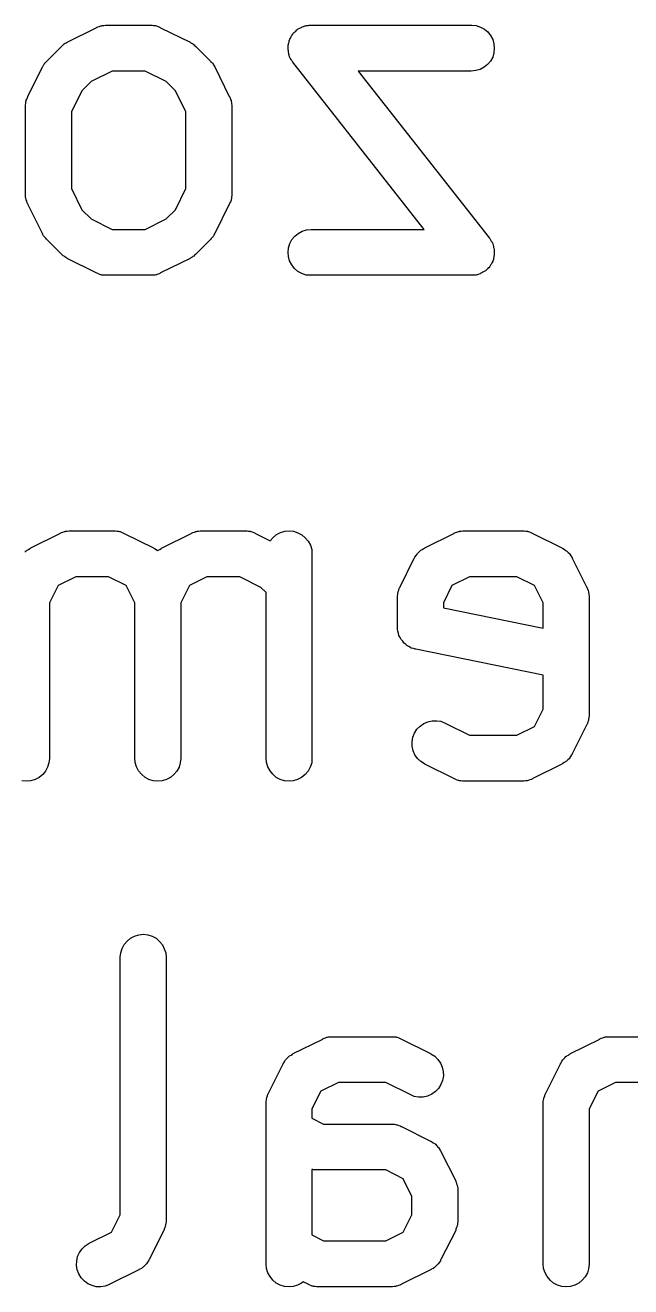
# Model space of a CAD drawing. Extents: x 131.5 to 184.4, y -145.8 to -137.7.
# Drawn here: x 169.724 to 171.701, y -145.467 to -141.351 of the extents above; entities that cross this region are included whole.
import ezdxf

# ---------------------------------------------------------------- set-up
doc = ezdxf.new("R2010")
doc.units = 0
doc.layers.add('BLACK', color=7, linetype='CONTINUOUS')

msp = doc.modelspace()

# ---------------------------------------------------------------- linework, layer by layer
at = {"layer": 'BLACK', "linetype": 'CONTINUOUS'}
for p, q in [((169.861, -141.406), (169.956, -141.359)), ((169.956, -141.359), (169.957, -141.358)), ((169.957, -141.358), (169.959, -141.357)), ((169.959, -141.357), (169.961, -141.356)), ((169.961, -141.356), (169.966, -141.355)), ((169.966, -141.355), (169.971, -141.353)), ((169.971, -141.353), (169.973, -141.353)), ((169.973, -141.353), (169.975, -141.352)), ((169.975, -141.352), (169.981, -141.352)), ((169.981, -141.352), (169.986, -141.351)), ((169.986, -141.351), (169.988, -141.351)), ((169.988, -141.351), (169.99, -141.351)), ((169.99, -141.351), (170.133, -141.351)), ((170.133, -141.351), (170.134, -141.351)), ((170.134, -141.351), (170.136, -141.351)), ((170.136, -141.351), (170.138, -141.351)), ((170.138, -141.351), (170.143, -141.352)), ((170.143, -141.352), (170.148, -141.352)), ((170.148, -141.352), (170.151, -141.353)), ((170.151, -141.353), (170.153, -141.353)), ((170.153, -141.353), (170.158, -141.355)), ((170.158, -141.355), (170.162, -141.357)), ((170.162, -141.357), (170.164, -141.358)), ((170.164, -141.358), (170.166, -141.359)), ((170.166, -141.359), (170.262, -141.406)), ((170.593, -141.386), (170.594, -141.384)), ((170.594, -141.384), (170.597, -141.38)), ((170.597, -141.38), (170.6, -141.376)), ((170.6, -141.376), (170.602, -141.375)), ((170.602, -141.375), (170.604, -141.372)), ((170.604, -141.372), (170.607, -141.37)), ((170.607, -141.37), (170.611, -141.366)), ((170.611, -141.366), (170.613, -141.365)), ((170.613, -141.365), (170.615, -141.363)), ((170.615, -141.363), (170.619, -141.361)), ((170.619, -141.361), (170.623, -141.359)), ((170.623, -141.359), (170.626, -141.358)), ((170.626, -141.358), (170.628, -141.356)), ((170.628, -141.356), (170.632, -141.355)), ((170.632, -141.355), (170.637, -141.353)), ((170.637, -141.353), (170.639, -141.353)), ((170.639, -141.353), (170.642, -141.352)), ((170.642, -141.352), (170.647, -141.352)), ((170.647, -141.352), (170.651, -141.351)), ((170.651, -141.351), (170.654, -141.351)), ((170.654, -141.351), (170.657, -141.351)), ((170.657, -141.351), (171.18, -141.351)), ((171.18, -141.351), (171.182, -141.351)), ((171.182, -141.351), (171.196, -141.352)), ((171.196, -141.352), (171.21, -141.357)), ((171.21, -141.357), (171.223, -141.364)), ((171.223, -141.364), (171.234, -141.373)), ((171.234, -141.373), (171.243, -141.385)), ((169.794, -141.468), (169.842, -141.42)), ((169.842, -141.42), (169.846, -141.417)), ((169.842, -141.42), (169.842, -141.42)), ((169.846, -141.417), (169.849, -141.414)), ((169.849, -141.414), (169.851, -141.412)), ((169.851, -141.412), (169.854, -141.41)), ((169.854, -141.41), (169.858, -141.408)), ((169.858, -141.408), (169.861, -141.406)), ((170.262, -141.406), (170.263, -141.407)), ((170.263, -141.407), (170.266, -141.409)), ((170.266, -141.409), (170.27, -141.411)), ((170.27, -141.411), (170.272, -141.413)), ((170.272, -141.413), (170.275, -141.415)), ((170.275, -141.415), (170.278, -141.418)), ((170.278, -141.418), (170.281, -141.42)), ((170.281, -141.42), (170.329, -141.468)), ((170.582, -141.416), (170.583, -141.413)), ((170.582, -141.421), (170.582, -141.416)), ((170.582, -141.425), (170.582, -141.421)), ((170.582, -141.428), (170.582, -141.425)), ((170.583, -141.411), (170.585, -141.406)), ((170.583, -141.413), (170.583, -141.411)), ((170.585, -141.406), (170.586, -141.402)), ((170.586, -141.402), (170.587, -141.399)), ((170.587, -141.399), (170.588, -141.397)), ((170.588, -141.397), (170.59, -141.393)), ((170.59, -141.393), (170.592, -141.388)), ((170.592, -141.388), (170.593, -141.386)), ((171.243, -141.385), (171.25, -141.398)), ((171.25, -141.398), (171.254, -141.412)), ((171.254, -141.412), (171.255, -141.426)), ((170.582, -141.431), (170.582, -141.428)), ((170.583, -141.435), (170.582, -141.431)), ((170.583, -141.44), (170.583, -141.435)), ((170.584, -141.442), (170.583, -141.44)), ((170.584, -141.445), (170.584, -141.442)), ((170.586, -141.449), (170.584, -141.445)), ((170.587, -141.454), (170.586, -141.449)), ((170.588, -141.456), (170.587, -141.454)), ((170.589, -141.459), (170.588, -141.456)), ((170.592, -141.463), (170.589, -141.459)), ((170.594, -141.467), (170.592, -141.463)), ((171.25, -141.455), (171.243, -141.468)), ((171.254, -141.441), (171.25, -141.455)), ((171.255, -141.426), (171.254, -141.441)), ((169.732, -141.583), (169.78, -141.487)), ((169.78, -141.487), (169.781, -141.486)), ((169.781, -141.486), (169.783, -141.483)), ((169.783, -141.483), (169.785, -141.479)), ((169.785, -141.479), (169.787, -141.477)), ((169.787, -141.477), (169.788, -141.474)), ((169.788, -141.474), (169.791, -141.471)), ((169.791, -141.471), (169.794, -141.468)), ((170.008, -141.501), (169.939, -141.535)), ((170.115, -141.501), (170.008, -141.501)), ((170.184, -141.535), (170.115, -141.501)), ((170.329, -141.468), (170.329, -141.469)), ((170.329, -141.469), (170.332, -141.472)), ((170.332, -141.472), (170.335, -141.475)), ((170.335, -141.475), (170.337, -141.478)), ((170.337, -141.478), (170.339, -141.48)), ((170.339, -141.48), (170.341, -141.484)), ((170.341, -141.484), (170.343, -141.487)), ((170.343, -141.487), (170.39, -141.583)), ((170.596, -141.469), (170.594, -141.467)), ((170.597, -141.471), (170.596, -141.469)), ((170.598, -141.472), (170.597, -141.471)), ((171.026, -142.017), (170.598, -141.472)), ((171.18, -141.501), (170.811, -141.501)), ((170.811, -141.501), (171.239, -142.046)), ((171.195, -141.499), (171.18, -141.501)), ((171.209, -141.495), (171.195, -141.499)), ((171.222, -141.488), (171.209, -141.495)), ((171.233, -141.479), (171.222, -141.488)), ((171.243, -141.468), (171.233, -141.479)), ((169.939, -141.535), (169.909, -141.565)), ((170.214, -141.565), (170.184, -141.535)), ((169.729, -141.592), (169.731, -141.587)), ((169.731, -141.587), (169.732, -141.585)), ((169.732, -141.585), (169.732, -141.583)), ((169.909, -141.565), (169.875, -141.634)), ((170.248, -141.634), (170.214, -141.565)), ((170.39, -141.583), (170.391, -141.584)), ((170.391, -141.584), (170.392, -141.586)), ((170.392, -141.586), (170.393, -141.588)), ((170.393, -141.588), (170.394, -141.593)), ((169.725, -141.611), (169.726, -141.606)), ((169.725, -141.613), (169.725, -141.611)), ((169.725, -141.615), (169.725, -141.613)), ((169.725, -141.616), (169.725, -141.615)), ((169.725, -141.902), (169.725, -141.616)), ((169.726, -141.601), (169.727, -141.598)), ((169.726, -141.606), (169.726, -141.601)), ((169.727, -141.596), (169.729, -141.592)), ((169.727, -141.598), (169.727, -141.596)), ((170.394, -141.593), (170.396, -141.597)), ((170.396, -141.597), (170.396, -141.6)), ((170.396, -141.6), (170.397, -141.602)), ((170.397, -141.602), (170.397, -141.607)), ((170.397, -141.607), (170.398, -141.612)), ((170.398, -141.612), (170.398, -141.614)), ((170.398, -141.614), (170.398, -141.616)), ((170.398, -141.616), (170.398, -141.902)), ((169.875, -141.634), (169.875, -141.884)), ((170.248, -141.884), (170.248, -141.634)), ((169.725, -141.904), (169.725, -141.902)), ((169.725, -141.906), (169.725, -141.904)), ((169.725, -141.911), (169.725, -141.906)), ((169.726, -141.916), (169.725, -141.911)), ((169.727, -141.919), (169.726, -141.916)), ((169.727, -141.921), (169.727, -141.919)), ((169.875, -141.884), (169.909, -141.953)), ((170.214, -141.953), (170.248, -141.884)), ((170.397, -141.917), (170.396, -141.92)), ((170.398, -141.907), (170.397, -141.912)), ((170.397, -141.912), (170.397, -141.917)), ((170.398, -141.902), (170.398, -141.903)), ((170.398, -141.903), (170.398, -141.905)), ((170.398, -141.905), (170.398, -141.907)), ((169.729, -141.926), (169.727, -141.921)), ((169.73, -141.93), (169.729, -141.926)), ((169.731, -141.932), (169.73, -141.93)), ((169.732, -141.935), (169.731, -141.932)), ((169.78, -142.031), (169.732, -141.935)), ((169.732, -141.935), (169.732, -141.935)), ((169.909, -141.953), (169.939, -141.983)), ((170.184, -141.983), (170.214, -141.953)), ((170.39, -141.935), (170.343, -142.031)), ((170.391, -141.933), (170.39, -141.935)), ((170.392, -141.931), (170.391, -141.933)), ((170.394, -141.927), (170.392, -141.931)), ((170.396, -141.922), (170.394, -141.927)), ((170.396, -141.92), (170.396, -141.922)), ((169.939, -141.983), (170.008, -142.017)), ((170.115, -142.017), (170.184, -141.983)), ((169.782, -142.034), (169.78, -142.031)), ((169.784, -142.038), (169.782, -142.034)), ((169.786, -142.04), (169.784, -142.038)), ((169.788, -142.043), (169.786, -142.04)), ((169.791, -142.046), (169.788, -142.043)), ((170.008, -142.017), (170.115, -142.017)), ((170.336, -142.041), (170.334, -142.044)), ((170.338, -142.039), (170.336, -142.041)), ((170.34, -142.035), (170.338, -142.039)), ((170.342, -142.032), (170.34, -142.035)), ((170.343, -142.031), (170.342, -142.032)), ((170.594, -142.05), (170.604, -142.039)), ((170.604, -142.039), (170.615, -142.03)), ((170.615, -142.03), (170.628, -142.023)), ((170.628, -142.023), (170.642, -142.019)), ((170.642, -142.019), (170.657, -142.017)), ((170.657, -142.017), (171.026, -142.017)), ((169.793, -142.049), (169.791, -142.046)), ((169.794, -142.05), (169.793, -142.049)), ((169.842, -142.098), (169.794, -142.05)), ((170.329, -142.05), (170.281, -142.098)), ((170.331, -142.047), (170.329, -142.05)), ((170.334, -142.044), (170.331, -142.047)), ((170.582, -142.092), (170.583, -142.077)), ((170.583, -142.077), (170.588, -142.063)), ((170.588, -142.063), (170.594, -142.05)), ((171.239, -142.046), (171.24, -142.047)), ((171.24, -142.047), (171.242, -142.049)), ((171.242, -142.049), (171.243, -142.051)), ((171.243, -142.051), (171.245, -142.055)), ((171.245, -142.055), (171.248, -142.059)), ((171.248, -142.059), (171.249, -142.062)), ((171.249, -142.062), (171.25, -142.064)), ((171.25, -142.064), (171.251, -142.069)), ((171.251, -142.069), (171.253, -142.073)), ((171.253, -142.073), (171.253, -142.076)), ((171.253, -142.076), (171.254, -142.078)), ((171.254, -142.078), (171.255, -142.083)), ((171.255, -142.083), (171.255, -142.087)), ((169.845, -142.1), (169.842, -142.098)), ((169.848, -142.103), (169.845, -142.1)), ((169.851, -142.105), (169.848, -142.103)), ((169.853, -142.107), (169.851, -142.105)), ((169.857, -142.109), (169.853, -142.107)), ((169.86, -142.111), (169.857, -142.109)), ((169.861, -142.112), (169.86, -142.111)), ((169.956, -142.159), (169.861, -142.112)), ((170.262, -142.112), (170.166, -142.159)), ((170.265, -142.11), (170.262, -142.112)), ((170.269, -142.108), (170.265, -142.11)), ((170.271, -142.106), (170.269, -142.108)), ((170.274, -142.104), (170.271, -142.106)), ((170.277, -142.101), (170.274, -142.104)), ((170.28, -142.099), (170.277, -142.101)), ((170.281, -142.098), (170.28, -142.099)), ((170.583, -142.106), (170.582, -142.092)), ((170.587, -142.12), (170.583, -142.106)), ((170.594, -142.133), (170.587, -142.12)), ((171.25, -142.121), (171.247, -142.126)), ((171.252, -142.116), (171.25, -142.119)), ((171.25, -142.119), (171.25, -142.121)), ((171.253, -142.112), (171.252, -142.116)), ((171.254, -142.107), (171.253, -142.112)), ((171.255, -142.102), (171.254, -142.105)), ((171.254, -142.105), (171.254, -142.107)), ((171.255, -142.087), (171.255, -142.09)), ((171.255, -142.09), (171.255, -142.093)), ((171.255, -142.093), (171.255, -142.097)), ((171.255, -142.097), (171.255, -142.102)), ((169.959, -142.16), (169.956, -142.159)), ((169.96, -142.161), (169.959, -142.16)), ((169.965, -142.163), (169.96, -142.161)), ((169.97, -142.165), (169.965, -142.163)), ((169.972, -142.165), (169.97, -142.165)), ((169.974, -142.166), (169.972, -142.165)), ((169.979, -142.166), (169.974, -142.166)), ((169.985, -142.167), (169.979, -142.166)), ((170.142, -142.166), (170.137, -142.167)), ((170.147, -142.166), (170.142, -142.166)), ((170.15, -142.165), (170.147, -142.166)), ((170.152, -142.165), (170.15, -142.165)), ((170.157, -142.163), (170.152, -142.165)), ((170.161, -142.162), (170.157, -142.163)), ((170.163, -142.161), (170.161, -142.162)), ((170.165, -142.16), (170.163, -142.161)), ((170.166, -142.159), (170.165, -142.16)), ((170.603, -142.145), (170.594, -142.133)), ((170.614, -142.154), (170.603, -142.145)), ((170.627, -142.161), (170.614, -142.154)), ((170.641, -142.166), (170.627, -142.161)), ((170.656, -142.167), (170.641, -142.166)), ((171.19, -142.166), (171.186, -142.167)), ((171.195, -142.166), (171.19, -142.166)), ((171.198, -142.165), (171.195, -142.166)), ((171.2, -142.165), (171.198, -142.165)), ((171.205, -142.163), (171.2, -142.165)), ((171.209, -142.162), (171.205, -142.163)), ((171.211, -142.16), (171.209, -142.162)), ((171.214, -142.159), (171.211, -142.16)), ((171.218, -142.157), (171.214, -142.159)), ((171.222, -142.155), (171.218, -142.157)), ((171.224, -142.153), (171.222, -142.155)), ((171.226, -142.152), (171.224, -142.153)), ((171.23, -142.149), (171.226, -142.152)), ((171.233, -142.146), (171.23, -142.149)), ((171.235, -142.143), (171.233, -142.146)), ((171.237, -142.142), (171.235, -142.143)), ((171.24, -142.138), (171.237, -142.142)), ((171.243, -142.134), (171.24, -142.138)), ((171.244, -142.132), (171.243, -142.134)), ((171.246, -142.13), (171.244, -142.132)), ((171.247, -142.126), (171.246, -142.13)), ((169.987, -142.167), (169.985, -142.167)), ((169.989, -142.167), (169.987, -142.167)), ((169.99, -142.167), (169.989, -142.167)), ((170.133, -142.167), (169.99, -142.167)), ((170.135, -142.167), (170.133, -142.167)), ((170.137, -142.167), (170.135, -142.167)), ((170.657, -142.167), (170.656, -142.167)), ((171.18, -142.167), (170.657, -142.167)), ((171.183, -142.167), (171.18, -142.167)), ((171.186, -142.167), (171.183, -142.167)), ((169.742, -143.056), (169.837, -143.009)), ((169.837, -143.009), (169.838, -143.008)), ((169.838, -143.008), (169.84, -143.007)), ((169.84, -143.007), (169.842, -143.006)), ((169.842, -143.006), (169.847, -143.005)), ((169.847, -143.005), (169.852, -143.003)), ((169.852, -143.003), (169.854, -143.003)), ((169.854, -143.003), (169.856, -143.002)), ((169.856, -143.002), (169.861, -143.002)), ((169.861, -143.002), (169.867, -143.001)), ((169.867, -143.001), (169.869, -143.001)), ((169.869, -143.001), (169.871, -143.001)), ((169.871, -143.001), (170.014, -143.001)), ((170.014, -143.001), (170.015, -143.001)), ((170.015, -143.001), (170.017, -143.001)), ((170.017, -143.001), (170.019, -143.001)), ((170.019, -143.001), (170.024, -143.002)), ((170.024, -143.002), (170.029, -143.002)), ((170.029, -143.002), (170.032, -143.003)), ((170.032, -143.003), (170.034, -143.003)), ((170.034, -143.003), (170.038, -143.005)), ((170.038, -143.005), (170.043, -143.007)), ((170.043, -143.007), (170.045, -143.008)), ((170.045, -143.008), (170.047, -143.009)), ((170.047, -143.009), (170.143, -143.056)), ((170.171, -143.056), (170.266, -143.009)), ((170.266, -143.009), (170.267, -143.008)), ((170.267, -143.008), (170.269, -143.007)), ((170.269, -143.007), (170.271, -143.006)), ((170.271, -143.006), (170.276, -143.005)), ((170.276, -143.005), (170.281, -143.003)), ((170.281, -143.003), (170.283, -143.003)), ((170.283, -143.003), (170.285, -143.002)), ((170.285, -143.002), (170.29, -143.002)), ((170.29, -143.002), (170.295, -143.001)), ((170.295, -143.001), (170.297, -143.001)), ((170.297, -143.001), (170.3, -143.001)), ((170.3, -143.001), (170.442, -143.001)), ((170.442, -143.001), (170.443, -143.001)), ((170.443, -143.001), (170.446, -143.001)), ((170.446, -143.001), (170.448, -143.001)), ((170.448, -143.001), (170.453, -143.002)), ((170.453, -143.002), (170.458, -143.002)), ((170.458, -143.002), (170.46, -143.003)), ((170.46, -143.003), (170.462, -143.003)), ((170.462, -143.003), (170.467, -143.005)), ((170.467, -143.005), (170.472, -143.007)), ((170.472, -143.007), (170.474, -143.008)), ((170.474, -143.008), (170.476, -143.009)), ((170.476, -143.009), (170.524, -143.033)), ((170.524, -143.033), (170.533, -143.022)), ((170.533, -143.022), (170.544, -143.013)), ((170.544, -143.013), (170.557, -143.006)), ((170.557, -143.006), (170.571, -143.002)), ((170.571, -143.002), (170.586, -143.001)), ((170.586, -143.001), (170.6, -143.002)), ((170.6, -143.002), (170.614, -143.007)), ((170.614, -143.007), (170.627, -143.014)), ((170.627, -143.014), (170.638, -143.023)), ((170.638, -143.023), (170.648, -143.034)), ((171.028, -143.056), (171.123, -143.009)), ((171.123, -143.009), (171.124, -143.008)), ((171.124, -143.008), (171.126, -143.007)), ((171.126, -143.007), (171.128, -143.006)), ((171.128, -143.006), (171.133, -143.005)), ((171.133, -143.005), (171.138, -143.003)), ((171.138, -143.003), (171.14, -143.003)), ((171.14, -143.003), (171.142, -143.002)), ((171.142, -143.002), (171.147, -143.002)), ((171.147, -143.002), (171.152, -143.001)), ((171.152, -143.001), (171.154, -143.001)), ((171.154, -143.001), (171.157, -143.001)), ((171.157, -143.001), (171.347, -143.001)), ((171.347, -143.001), (171.348, -143.001)), ((171.348, -143.001), (171.35, -143.001)), ((171.35, -143.001), (171.353, -143.001)), ((171.353, -143.001), (171.358, -143.002)), ((171.358, -143.002), (171.363, -143.002)), ((171.363, -143.002), (171.365, -143.003)), ((171.365, -143.003), (171.367, -143.003)), ((171.367, -143.003), (171.372, -143.005)), ((171.372, -143.005), (171.377, -143.007)), ((171.377, -143.007), (171.379, -143.008)), ((171.379, -143.008), (171.381, -143.009)), ((171.381, -143.009), (171.476, -143.056)), ((169.723, -143.07), (169.727, -143.066)), ((169.727, -143.066), (169.729, -143.065)), ((169.729, -143.065), (169.73, -143.064)), ((169.73, -143.064), (169.735, -143.061)), ((169.735, -143.061), (169.739, -143.058)), ((169.739, -143.058), (169.741, -143.057)), ((169.741, -143.057), (169.742, -143.056)), ((170.143, -143.056), (170.144, -143.057)), ((170.144, -143.057), (170.145, -143.058)), ((170.145, -143.058), (170.146, -143.058)), ((170.146, -143.058), (170.151, -143.062)), ((170.151, -143.062), (170.156, -143.065)), ((170.156, -143.065), (170.157, -143.066)), ((170.157, -143.065), (170.158, -143.064)), ((170.157, -143.066), (170.157, -143.065)), ((170.158, -143.064), (170.163, -143.061)), ((170.163, -143.061), (170.168, -143.058)), ((170.168, -143.058), (170.169, -143.057)), ((170.169, -143.057), (170.171, -143.056)), ((170.648, -143.034), (170.655, -143.047)), ((170.655, -143.047), (170.659, -143.061)), ((170.659, -143.061), (170.66, -143.076)), ((171.005, -143.074), (171.009, -143.07)), ((171.009, -143.07), (171.013, -143.066)), ((171.013, -143.066), (171.014, -143.065)), ((171.014, -143.065), (171.015, -143.064)), ((171.015, -143.064), (171.02, -143.061)), ((171.02, -143.061), (171.025, -143.058)), ((171.025, -143.058), (171.027, -143.057)), ((171.027, -143.057), (171.028, -143.056)), ((171.476, -143.056), (171.477, -143.057)), ((171.477, -143.057), (171.478, -143.058)), ((171.478, -143.058), (171.48, -143.058)), ((171.48, -143.058), (171.484, -143.062)), ((171.484, -143.062), (171.489, -143.065)), ((171.489, -143.065), (171.49, -143.066)), ((171.49, -143.066), (171.492, -143.067)), ((171.492, -143.067), (171.496, -143.071)), ((171.496, -143.071), (171.5, -143.075)), ((170.66, -143.076), (170.66, -143.742)), ((170.947, -143.185), (170.994, -143.09)), ((170.994, -143.09), (170.995, -143.089)), ((170.995, -143.089), (170.996, -143.087)), ((170.996, -143.086), (171, -143.081)), ((170.996, -143.087), (170.996, -143.086)), ((171, -143.081), (171.003, -143.077)), ((171.003, -143.077), (171.004, -143.075)), ((171.004, -143.075), (171.005, -143.074)), ((171.5, -143.075), (171.501, -143.076)), ((171.501, -143.076), (171.502, -143.077)), ((171.502, -143.077), (171.505, -143.082)), ((171.505, -143.082), (171.508, -143.087)), ((171.508, -143.087), (171.509, -143.088)), ((171.509, -143.088), (171.509, -143.09)), ((171.509, -143.09), (171.557, -143.185)), ((169.889, -143.151), (169.832, -143.179)), ((169.996, -143.151), (169.889, -143.151)), ((170.053, -143.179), (169.996, -143.151)), ((170.317, -143.151), (170.26, -143.179)), ((170.425, -143.151), (170.317, -143.151)), ((170.493, -143.185), (170.425, -143.151)), ((171.174, -143.151), (171.117, -143.179)), ((171.329, -143.151), (171.174, -143.151)), ((171.386, -143.179), (171.329, -143.151)), ((169.832, -143.179), (169.803, -143.236)), ((170.082, -143.236), (170.053, -143.179)), ((170.26, -143.179), (170.232, -143.236)), ((170.51, -143.202), (170.493, -143.185)), ((170.941, -143.199), (170.943, -143.194)), ((170.943, -143.194), (170.945, -143.189)), ((170.945, -143.189), (170.946, -143.187)), ((170.946, -143.187), (170.947, -143.185)), ((171.117, -143.179), (171.089, -143.236)), ((171.415, -143.236), (171.386, -143.179)), ((171.557, -143.185), (171.558, -143.186)), ((171.558, -143.186), (171.558, -143.188)), ((171.558, -143.188), (171.559, -143.19)), ((171.559, -143.19), (171.561, -143.195)), ((171.561, -143.195), (171.563, -143.2)), ((169.803, -143.236), (169.803, -143.742)), ((170.082, -143.742), (170.082, -143.236)), ((170.232, -143.236), (170.232, -143.742)), ((170.51, -143.742), (170.51, -143.202)), ((170.939, -143.213), (170.94, -143.208)), ((170.939, -143.215), (170.939, -143.213)), ((170.939, -143.218), (170.939, -143.215)), ((170.939, -143.219), (170.939, -143.218)), ((170.939, -143.314), (170.939, -143.219)), ((170.94, -143.203), (170.941, -143.201)), ((170.94, -143.208), (170.94, -143.203)), ((170.941, -143.201), (170.941, -143.199)), ((171.089, -143.236), (171.089, -143.252)), ((171.415, -143.318), (171.415, -143.236)), ((171.563, -143.2), (171.563, -143.202)), ((171.563, -143.202), (171.564, -143.204)), ((171.564, -143.204), (171.564, -143.209)), ((171.564, -143.209), (171.565, -143.214)), ((171.565, -143.214), (171.565, -143.216)), ((171.565, -143.216), (171.565, -143.219)), ((171.565, -143.219), (171.565, -143.6)), ((171.089, -143.252), (171.415, -143.318)), ((170.939, -143.321), (170.939, -143.314)), ((170.94, -143.328), (170.939, -143.321)), ((170.942, -143.335), (170.94, -143.328)), ((170.94, -143.328), (170.94, -143.328)), ((170.94, -143.328), (170.94, -143.328)), ((170.944, -143.342), (170.942, -143.335)), ((170.948, -143.349), (170.944, -143.342)), ((170.944, -143.342), (170.944, -143.342)), ((170.944, -143.342), (170.944, -143.342)), ((170.951, -143.355), (170.948, -143.349)), ((170.956, -143.361), (170.951, -143.355)), ((170.951, -143.355), (170.951, -143.355)), ((170.951, -143.355), (170.951, -143.355)), ((170.96, -143.366), (170.956, -143.361)), ((170.961, -143.367), (170.96, -143.366)), ((170.96, -143.366), (170.96, -143.366)), ((170.966, -143.371), (170.961, -143.367)), ((170.971, -143.376), (170.966, -143.371)), ((170.972, -143.376), (170.971, -143.376)), ((170.978, -143.379), (170.972, -143.376)), ((170.972, -143.376), (170.972, -143.376)), ((170.984, -143.383), (170.978, -143.379)), ((170.985, -143.383), (170.984, -143.383)), ((170.984, -143.383), (170.984, -143.383)), ((170.991, -143.385), (170.985, -143.383)), ((170.998, -143.387), (170.991, -143.385)), ((170.999, -143.387), (170.998, -143.387)), ((171.415, -143.471), (170.999, -143.387)), ((170.999, -143.387), (170.999, -143.387)), ((170.999, -143.387), (170.999, -143.387)), ((170.999, -143.387), (170.999, -143.387)), ((171.415, -143.582), (171.415, -143.471)), ((171.386, -143.639), (171.415, -143.582)), ((171.565, -143.605), (171.564, -143.61)), ((171.565, -143.6), (171.565, -143.601)), ((171.565, -143.601), (171.565, -143.603)), ((171.565, -143.603), (171.565, -143.605)), ((170.995, -143.661), (171.002, -143.648)), ((171.002, -143.648), (171.013, -143.638)), ((171.013, -143.638), (171.025, -143.629)), ((171.025, -143.629), (171.038, -143.624)), ((171.038, -143.624), (171.052, -143.62)), ((171.052, -143.62), (171.067, -143.62)), ((171.067, -143.62), (171.081, -143.622)), ((171.081, -143.622), (171.095, -143.628)), ((171.095, -143.628), (171.174, -143.667)), ((171.329, -143.667), (171.386, -143.639)), ((171.557, -143.633), (171.509, -143.728)), ((171.558, -143.631), (171.557, -143.633)), ((171.559, -143.629), (171.558, -143.631)), ((171.56, -143.624), (171.559, -143.629)), ((171.562, -143.619), (171.56, -143.624)), ((171.563, -143.617), (171.562, -143.619)), ((171.564, -143.61), (171.563, -143.615)), ((171.563, -143.615), (171.563, -143.617)), ((170.987, -143.689), (170.989, -143.674)), ((170.987, -143.703), (170.987, -143.689)), ((170.989, -143.674), (170.995, -143.661)), ((171.174, -143.667), (171.329, -143.667)), ((170.99, -143.718), (170.987, -143.703)), ((170.996, -143.731), (170.99, -143.718)), ((171.509, -143.729), (171.508, -143.731)), ((171.509, -143.728), (171.509, -143.729)), ((169.801, -143.758), (169.797, -143.772)), ((169.803, -143.743), (169.801, -143.758)), ((169.803, -143.742), (169.803, -143.743)), ((170.083, -143.757), (170.082, -143.742)), ((170.087, -143.771), (170.083, -143.757)), ((170.094, -143.784), (170.087, -143.771)), ((170.23, -143.758), (170.226, -143.772)), ((170.232, -143.743), (170.23, -143.758)), ((170.232, -143.742), (170.232, -143.743)), ((170.512, -143.757), (170.51, -143.742)), ((170.516, -143.771), (170.512, -143.757)), ((170.523, -143.784), (170.516, -143.771)), ((170.659, -143.758), (170.654, -143.772)), ((170.66, -143.743), (170.659, -143.758)), ((170.66, -143.742), (170.66, -143.743)), ((171.004, -143.743), (170.996, -143.731)), ((171.015, -143.753), (171.004, -143.743)), ((171.027, -143.761), (171.015, -143.753)), ((171.028, -143.762), (171.027, -143.761)), ((171.123, -143.809), (171.028, -143.762)), ((171.476, -143.762), (171.381, -143.809)), ((171.477, -143.761), (171.476, -143.762)), ((171.479, -143.76), (171.477, -143.761)), ((171.483, -143.757), (171.479, -143.76)), ((171.488, -143.754), (171.483, -143.757)), ((171.489, -143.753), (171.488, -143.754)), ((171.491, -143.752), (171.489, -143.753)), ((171.495, -143.748), (171.491, -143.752)), ((171.499, -143.744), (171.495, -143.748)), ((171.5, -143.743), (171.499, -143.744)), ((171.501, -143.742), (171.5, -143.743)), ((171.504, -143.737), (171.501, -143.742)), ((171.507, -143.732), (171.504, -143.737)), ((171.508, -143.731), (171.507, -143.732)), ((169.756, -143.812), (169.742, -143.816)), ((169.769, -143.805), (169.756, -143.812)), ((169.781, -143.796), (169.769, -143.805)), ((169.79, -143.785), (169.781, -143.796)), ((169.797, -143.772), (169.79, -143.785)), ((170.103, -143.795), (170.094, -143.784)), ((170.115, -143.805), (170.103, -143.795)), ((170.128, -143.812), (170.115, -143.805)), ((170.142, -143.816), (170.128, -143.812)), ((170.185, -143.812), (170.171, -143.816)), ((170.198, -143.805), (170.185, -143.812)), ((170.209, -143.796), (170.198, -143.805)), ((170.219, -143.785), (170.209, -143.796)), ((170.226, -143.772), (170.219, -143.785)), ((170.532, -143.795), (170.523, -143.784)), ((170.543, -143.805), (170.532, -143.795)), ((170.556, -143.812), (170.543, -143.805)), ((170.57, -143.816), (170.556, -143.812)), ((170.613, -143.812), (170.599, -143.816)), ((170.626, -143.805), (170.613, -143.812)), ((170.638, -143.796), (170.626, -143.805)), ((170.647, -143.785), (170.638, -143.796)), ((170.654, -143.772), (170.647, -143.785)), ((171.125, -143.81), (171.123, -143.809)), ((171.127, -143.811), (171.125, -143.81)), ((171.132, -143.813), (171.127, -143.811)), ((171.137, -143.815), (171.132, -143.813)), ((171.371, -143.813), (171.366, -143.815)), ((171.376, -143.812), (171.371, -143.813)), ((171.378, -143.811), (171.376, -143.812)), ((171.38, -143.81), (171.378, -143.811)), ((171.381, -143.809), (171.38, -143.81)), ((169.728, -143.817), (169.713, -143.816)), ((169.742, -143.816), (169.728, -143.817)), ((170.156, -143.817), (170.142, -143.816)), ((170.171, -143.816), (170.156, -143.817)), ((170.585, -143.817), (170.57, -143.816)), ((170.599, -143.816), (170.585, -143.817)), ((171.139, -143.815), (171.137, -143.815)), ((171.141, -143.816), (171.139, -143.815)), ((171.146, -143.816), (171.141, -143.816)), ((171.151, -143.817), (171.146, -143.816)), ((171.153, -143.817), (171.151, -143.817)), ((171.156, -143.817), (171.153, -143.817)), ((171.157, -143.817), (171.156, -143.817)), ((171.347, -143.817), (171.157, -143.817)), ((171.349, -143.817), (171.347, -143.817)), ((171.352, -143.817), (171.349, -143.817)), ((171.357, -143.816), (171.352, -143.817)), ((171.362, -143.816), (171.357, -143.816)), ((171.364, -143.815), (171.362, -143.816)), ((171.366, -143.815), (171.364, -143.815)), ((170.047, -144.35), (170.057, -144.339)), ((170.057, -144.339), (170.068, -144.33)), ((170.068, -144.33), (170.081, -144.323)), ((170.081, -144.323), (170.095, -144.319)), ((170.095, -144.319), (170.11, -144.317)), ((170.11, -144.317), (170.124, -144.319)), ((170.124, -144.319), (170.138, -144.323)), ((170.138, -144.323), (170.151, -144.33)), ((170.151, -144.33), (170.162, -144.34)), ((170.162, -144.34), (170.172, -144.351)), ((170.034, -144.391), (170.036, -144.377)), ((170.036, -144.377), (170.04, -144.363)), ((170.04, -144.363), (170.047, -144.35)), ((170.172, -144.351), (170.178, -144.364)), ((170.178, -144.364), (170.183, -144.378)), ((170.183, -144.378), (170.184, -144.392)), ((170.034, -144.392), (170.034, -144.391)), ((170.034, -145.232), (170.034, -144.392)), ((170.184, -144.392), (170.184, -145.25)), ((170.599, -144.706), (170.695, -144.659)), ((170.695, -144.658), (170.698, -144.657)), ((170.695, -144.659), (170.695, -144.658)), ((170.698, -144.657), (170.7, -144.656)), ((170.7, -144.656), (170.704, -144.655)), ((170.704, -144.655), (170.709, -144.653)), ((170.709, -144.653), (170.711, -144.653)), ((170.711, -144.653), (170.714, -144.652)), ((170.714, -144.652), (170.719, -144.652)), ((170.719, -144.652), (170.724, -144.651)), ((170.724, -144.651), (170.726, -144.651)), ((170.726, -144.651), (170.728, -144.651)), ((170.728, -144.651), (170.919, -144.651)), ((170.919, -144.651), (170.92, -144.651)), ((170.92, -144.651), (170.922, -144.651)), ((170.922, -144.651), (170.924, -144.651)), ((170.924, -144.651), (170.929, -144.652)), ((170.929, -144.652), (170.934, -144.652)), ((170.934, -144.652), (170.936, -144.653)), ((170.936, -144.653), (170.938, -144.653)), ((170.938, -144.653), (170.943, -144.655)), ((170.943, -144.655), (170.948, -144.657)), ((170.948, -144.657), (170.95, -144.658)), ((170.95, -144.658), (170.952, -144.659)), ((170.952, -144.659), (171.047, -144.706)), ((171.504, -144.706), (171.599, -144.659)), ((171.599, -144.659), (171.6, -144.658)), ((171.6, -144.658), (171.602, -144.657)), ((171.602, -144.657), (171.604, -144.656)), ((171.604, -144.656), (171.609, -144.655)), ((171.609, -144.655), (171.614, -144.653)), ((171.614, -144.653), (171.616, -144.653)), ((171.616, -144.653), (171.618, -144.652)), ((171.618, -144.652), (171.623, -144.652)), ((171.623, -144.652), (171.628, -144.651)), ((171.628, -144.651), (171.631, -144.651)), ((171.631, -144.651), (171.633, -144.651)), ((171.633, -144.651), (171.776, -144.651)), ((170.58, -144.72), (170.584, -144.716)), ((170.584, -144.716), (170.586, -144.715)), ((170.586, -144.715), (170.587, -144.714)), ((170.587, -144.714), (170.592, -144.711)), ((170.592, -144.711), (170.596, -144.708)), ((170.596, -144.708), (170.598, -144.707)), ((170.598, -144.707), (170.599, -144.706)), ((171.047, -144.706), (171.048, -144.707)), ((171.048, -144.707), (171.061, -144.715)), ((171.061, -144.715), (171.071, -144.725)), ((171.485, -144.72), (171.489, -144.716)), ((171.489, -144.716), (171.491, -144.715)), ((171.491, -144.715), (171.492, -144.714)), ((171.492, -144.714), (171.497, -144.711)), ((171.497, -144.711), (171.501, -144.708)), ((171.501, -144.708), (171.503, -144.707)), ((171.503, -144.707), (171.504, -144.706)), ((170.518, -144.835), (170.566, -144.74)), ((170.566, -144.739), (170.567, -144.737)), ((170.566, -144.74), (170.566, -144.739)), ((170.567, -144.737), (170.568, -144.736)), ((170.568, -144.736), (170.571, -144.731)), ((170.571, -144.731), (170.574, -144.727)), ((170.574, -144.727), (170.575, -144.725)), ((170.575, -144.725), (170.576, -144.724)), ((170.576, -144.724), (170.58, -144.72)), ((171.071, -144.725), (171.079, -144.737)), ((171.079, -144.737), (171.085, -144.75)), ((171.085, -144.75), (171.088, -144.765)), ((171.423, -144.835), (171.471, -144.74)), ((171.471, -144.739), (171.472, -144.737)), ((171.471, -144.74), (171.471, -144.739)), ((171.472, -144.737), (171.473, -144.736)), ((171.473, -144.736), (171.476, -144.731)), ((171.476, -144.731), (171.479, -144.727)), ((171.479, -144.727), (171.48, -144.725)), ((171.48, -144.725), (171.481, -144.724)), ((171.481, -144.724), (171.485, -144.72)), ((171.086, -144.794), (171.081, -144.807)), ((171.089, -144.779), (171.086, -144.794)), ((171.088, -144.765), (171.089, -144.779)), ((170.515, -144.844), (170.516, -144.839)), ((170.516, -144.839), (170.517, -144.837)), ((170.517, -144.837), (170.518, -144.835)), ((170.689, -144.829), (170.66, -144.886)), ((170.746, -144.801), (170.689, -144.829)), ((170.901, -144.801), (170.746, -144.801)), ((170.98, -144.84), (170.901, -144.801)), ((170.994, -144.846), (170.98, -144.84)), ((171.051, -144.839), (171.037, -144.845)), ((171.063, -144.83), (171.051, -144.839)), ((171.073, -144.82), (171.063, -144.83)), ((171.081, -144.807), (171.073, -144.82)), ((171.42, -144.844), (171.421, -144.839)), ((171.421, -144.839), (171.422, -144.837)), ((171.422, -144.837), (171.423, -144.835)), ((171.594, -144.829), (171.565, -144.886)), ((171.651, -144.801), (171.594, -144.829)), ((171.758, -144.801), (171.651, -144.801)), ((170.51, -144.863), (170.511, -144.858)), ((170.51, -144.865), (170.51, -144.863)), ((170.51, -144.868), (170.51, -144.865)), ((170.51, -144.869), (170.51, -144.868)), ((170.51, -145.392), (170.51, -144.869)), ((170.511, -144.858), (170.512, -144.853)), ((170.512, -144.853), (170.513, -144.851)), ((170.513, -144.849), (170.515, -144.844)), ((170.513, -144.851), (170.513, -144.849)), ((171.008, -144.848), (170.994, -144.846)), ((171.023, -144.848), (171.008, -144.848)), ((171.037, -144.845), (171.023, -144.848)), ((171.415, -144.863), (171.416, -144.858)), ((171.415, -144.865), (171.415, -144.863)), ((171.415, -144.868), (171.415, -144.865)), ((171.415, -144.869), (171.415, -144.868)), ((171.415, -145.392), (171.415, -144.869)), ((171.416, -144.858), (171.417, -144.853)), ((171.417, -144.851), (171.418, -144.849)), ((171.417, -144.853), (171.417, -144.851)), ((171.418, -144.849), (171.42, -144.844)), ((170.66, -144.886), (170.66, -144.917)), ((170.66, -144.917), (170.698, -144.936)), ((171.565, -144.886), (171.565, -145.392)), ((170.698, -144.936), (170.919, -144.936)), ((170.919, -144.936), (170.92, -144.936)), ((170.92, -144.936), (170.922, -144.937)), ((170.922, -144.937), (170.924, -144.937)), ((170.924, -144.937), (170.929, -144.937)), ((170.929, -144.937), (170.934, -144.938)), ((170.934, -144.938), (170.936, -144.939)), ((170.936, -144.939), (170.938, -144.939)), ((170.938, -144.939), (170.943, -144.941)), ((170.943, -144.941), (170.948, -144.942)), ((170.948, -144.942), (170.95, -144.944)), ((170.95, -144.944), (170.952, -144.944)), ((170.952, -144.944), (171.047, -144.992)), ((171.047, -144.992), (171.048, -144.992)), ((171.048, -144.992), (171.05, -144.993)), ((171.05, -144.993), (171.051, -144.994)), ((171.051, -144.994), (171.056, -144.997)), ((171.056, -144.997), (171.061, -145)), ((171.061, -145), (171.062, -145.002)), ((171.062, -145.002), (171.063, -145.002)), ((171.063, -145.002), (171.067, -145.007)), ((171.067, -145.007), (171.071, -145.011)), ((171.071, -145.011), (171.072, -145.012)), ((171.072, -145.012), (171.073, -145.013)), ((171.073, -145.013), (171.076, -145.018)), ((171.076, -145.018), (171.079, -145.023)), ((171.079, -145.023), (171.08, -145.024)), ((171.08, -145.024), (171.081, -145.026)), ((171.081, -145.026), (171.129, -145.121)), ((170.661, -145.084), (170.66, -145.084)), ((170.66, -145.084), (170.66, -145.298)), ((170.663, -145.084), (170.661, -145.084)), ((170.665, -145.085), (170.663, -145.084)), ((170.67, -145.085), (170.665, -145.085)), ((170.675, -145.086), (170.67, -145.085)), ((170.677, -145.086), (170.675, -145.086)), ((170.679, -145.086), (170.677, -145.086)), ((170.68, -145.086), (170.679, -145.086)), ((170.901, -145.086), (170.68, -145.086)), ((170.958, -145.115), (170.901, -145.086)), ((170.986, -145.172), (170.958, -145.115)), ((171.129, -145.121), (171.129, -145.122)), ((171.129, -145.122), (171.13, -145.124)), ((171.13, -145.124), (171.131, -145.126)), ((171.131, -145.126), (171.132, -145.131)), ((171.132, -145.131), (171.134, -145.135)), ((171.134, -145.135), (171.134, -145.138)), ((171.134, -145.138), (171.135, -145.14)), ((171.135, -145.14), (171.136, -145.145)), ((171.136, -145.145), (171.136, -145.15)), ((171.136, -145.15), (171.136, -145.152)), ((171.136, -145.152), (171.136, -145.154)), ((171.136, -145.154), (171.136, -145.25)), ((170.986, -145.232), (170.986, -145.172)), ((170.006, -145.289), (170.034, -145.232)), ((170.184, -145.25), (170.184, -145.251)), ((170.184, -145.251), (170.184, -145.253)), ((170.184, -145.253), (170.184, -145.255)), ((170.958, -145.289), (170.986, -145.232)), ((171.136, -145.25), (171.136, -145.251)), ((171.136, -145.251), (171.136, -145.253)), ((171.136, -145.253), (171.136, -145.255)), ((169.933, -145.325), (170.006, -145.289)), ((170.176, -145.283), (170.129, -145.378)), ((170.177, -145.281), (170.176, -145.283)), ((170.178, -145.279), (170.177, -145.281)), ((170.18, -145.274), (170.178, -145.279)), ((170.181, -145.269), (170.18, -145.274)), ((170.182, -145.267), (170.181, -145.269)), ((170.183, -145.26), (170.182, -145.265)), ((170.182, -145.265), (170.182, -145.267)), ((170.184, -145.255), (170.183, -145.26)), ((170.901, -145.317), (170.958, -145.289)), ((171.129, -145.283), (171.081, -145.378)), ((171.13, -145.279), (171.129, -145.281)), ((171.129, -145.281), (171.129, -145.283)), ((171.132, -145.274), (171.13, -145.279)), ((171.134, -145.269), (171.132, -145.274)), ((171.135, -145.265), (171.134, -145.267)), ((171.134, -145.267), (171.134, -145.269)), ((171.136, -145.255), (171.135, -145.26)), ((171.135, -145.26), (171.135, -145.265)), ((169.91, -145.343), (169.92, -145.333)), ((169.92, -145.333), (169.933, -145.325)), ((170.66, -145.298), (170.698, -145.317)), ((170.698, -145.317), (170.901, -145.317)), ((169.892, -145.383), (169.895, -145.368)), ((169.895, -145.368), (169.901, -145.355)), ((169.901, -145.355), (169.91, -145.343)), ((169.891, -145.397), (169.892, -145.383)), ((169.894, -145.412), (169.891, -145.397)), ((169.899, -145.425), (169.894, -145.412)), ((170.095, -145.412), (170, -145.459)), ((170.096, -145.411), (170.095, -145.412)), ((170.098, -145.41), (170.096, -145.411)), ((170.103, -145.407), (170.098, -145.41)), ((170.107, -145.404), (170.103, -145.407)), ((170.109, -145.403), (170.107, -145.404)), ((170.11, -145.402), (170.109, -145.403)), ((170.114, -145.398), (170.11, -145.402)), ((170.118, -145.394), (170.114, -145.398)), ((170.119, -145.393), (170.118, -145.394)), ((170.12, -145.392), (170.119, -145.393)), ((170.123, -145.387), (170.12, -145.392)), ((170.126, -145.382), (170.123, -145.387)), ((170.127, -145.381), (170.126, -145.382)), ((170.128, -145.379), (170.127, -145.381)), ((170.129, -145.378), (170.128, -145.379)), ((170.512, -145.407), (170.51, -145.392)), ((170.516, -145.421), (170.512, -145.407)), ((171.047, -145.412), (170.952, -145.459)), ((171.049, -145.411), (171.047, -145.412)), ((171.05, -145.41), (171.049, -145.411)), ((171.055, -145.407), (171.05, -145.41)), ((171.06, -145.404), (171.055, -145.407)), ((171.061, -145.403), (171.06, -145.404)), ((171.062, -145.402), (171.061, -145.403)), ((171.066, -145.398), (171.062, -145.402)), ((171.07, -145.394), (171.066, -145.398)), ((171.071, -145.393), (171.07, -145.394)), ((171.072, -145.392), (171.071, -145.393)), ((171.076, -145.387), (171.072, -145.392)), ((171.079, -145.382), (171.076, -145.387)), ((171.08, -145.381), (171.079, -145.382)), ((171.081, -145.378), (171.08, -145.379)), ((171.08, -145.379), (171.08, -145.381)), ((171.416, -145.407), (171.415, -145.392)), ((171.421, -145.421), (171.416, -145.407)), ((171.563, -145.408), (171.559, -145.422)), ((171.565, -145.393), (171.563, -145.408)), ((171.565, -145.392), (171.565, -145.393)), ((169.907, -145.438), (169.899, -145.425)), ((169.917, -145.449), (169.907, -145.438)), ((169.928, -145.457), (169.917, -145.449)), ((169.942, -145.463), (169.928, -145.457)), ((170, -145.459), (169.999, -145.46)), ((170.523, -145.434), (170.516, -145.421)), ((170.532, -145.445), (170.523, -145.434)), ((170.543, -145.455), (170.532, -145.445)), ((170.556, -145.462), (170.543, -145.455)), ((170.626, -145.455), (170.613, -145.462)), ((170.631, -145.451), (170.626, -145.455)), ((170.647, -145.459), (170.631, -145.451)), ((170.649, -145.46), (170.647, -145.459)), ((170.952, -145.459), (170.951, -145.46)), ((171.428, -145.434), (171.421, -145.421)), ((171.437, -145.445), (171.428, -145.434)), ((171.448, -145.455), (171.437, -145.445)), ((171.461, -145.462), (171.448, -145.455)), ((171.531, -145.455), (171.518, -145.462)), ((171.542, -145.446), (171.531, -145.455)), ((171.552, -145.435), (171.542, -145.446)), ((171.559, -145.422), (171.552, -145.435)), ((169.956, -145.467), (169.942, -145.463)), ((169.971, -145.467), (169.956, -145.467)), ((169.985, -145.465), (169.971, -145.467)), ((169.999, -145.46), (169.985, -145.465)), ((170.57, -145.466), (170.556, -145.462)), ((170.585, -145.467), (170.57, -145.466)), ((170.599, -145.466), (170.585, -145.467)), ((170.613, -145.462), (170.599, -145.466)), ((170.651, -145.461), (170.649, -145.46)), ((170.656, -145.463), (170.651, -145.461)), ((170.661, -145.465), (170.656, -145.463)), ((170.663, -145.465), (170.661, -145.465)), ((170.665, -145.466), (170.663, -145.465)), ((170.67, -145.466), (170.665, -145.466)), ((170.675, -145.467), (170.67, -145.466)), ((170.677, -145.467), (170.675, -145.467)), ((170.679, -145.467), (170.677, -145.467)), ((170.68, -145.467), (170.679, -145.467)), ((170.919, -145.467), (170.68, -145.467)), ((170.921, -145.467), (170.919, -145.467)), ((170.923, -145.467), (170.921, -145.467)), ((170.928, -145.466), (170.923, -145.467)), ((170.933, -145.466), (170.928, -145.466)), ((170.935, -145.465), (170.933, -145.466)), ((170.937, -145.465), (170.935, -145.465)), ((170.942, -145.463), (170.937, -145.465)), ((170.947, -145.462), (170.942, -145.463)), ((170.949, -145.461), (170.947, -145.462)), ((170.951, -145.46), (170.949, -145.461)), ((171.475, -145.466), (171.461, -145.462)), ((171.489, -145.467), (171.475, -145.466)), ((171.504, -145.466), (171.489, -145.467)), ((171.518, -145.462), (171.504, -145.466))]:
    msp.add_line(p, q, dxfattribs=at)

doc.saveas('drawing.dxf')
